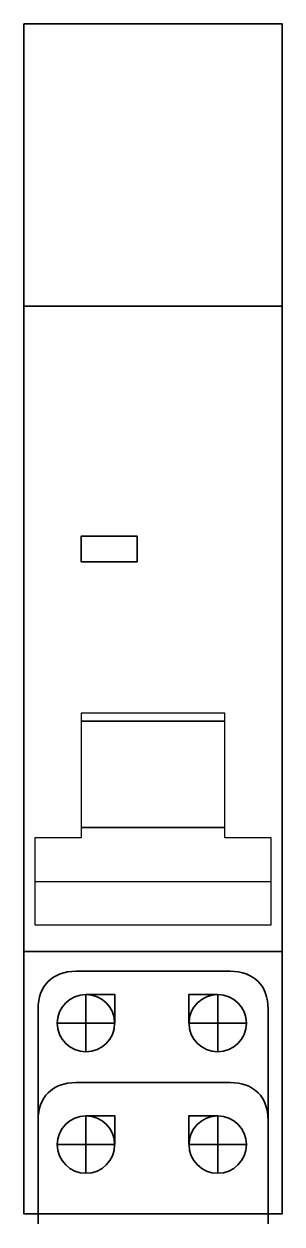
# Model space of a CAD drawing. Header units: inches. Extents: x 0.1 to 18.1, y -83.6 to 0.1.
import ezdxf

# ---------------------------------------------------------------- set-up
doc = ezdxf.new("R2010")
doc.units = ezdxf.units.IN
doc.header["$MEASUREMENT"] = 0
doc.layers.add('Layer 1', color=7, linetype='Continuous')

# ---------------------------------------------------------------- blocks, each defined once
blk = doc.blocks.new('block 7')
at = {"layer": 'Layer 1', "color": 7, "lineweight": 35}
for points in [[(97.271, -66.962), (97.271, -70.962)], [(95.271, -68.962), (99.271, -68.962)]]:
    blk.add_lwpolyline(points, dxfattribs=at)
blk = doc.blocks.new('block 6')
at = {"layer": 'Layer 1', "color": 7, "lineweight": 35}
blk.add_open_spline([(95.271, -68.962), (95.271, -70.067), (96.166, -70.962), (97.271, -70.962), (98.376, -70.962), (99.271, -70.067), (99.271, -68.962), (99.271, -67.857), (98.376, -66.962), (97.271, -66.962), (96.166, -66.962), (95.271, -67.857), (95.271, -68.962)], degree=3, knots=[0, 0, 0, 0, 1, 1, 1, 2, 2, 2, 3, 3, 3, 4, 4, 4, 4], dxfattribs=at)
at = {"layer": 'Layer 1'}
blk.add_blockref('block 7', (0, 0), dxfattribs=at)
blk = doc.blocks.new('block 5')
at = {"layer": 'Layer 1', "color": 7, "lineweight": 35}
blk.add_lwpolyline([(99.287, -68.964), (99.287, -66.965), (97.281, -66.965)], dxfattribs=at)
at = {"layer": 'Layer 1'}
blk.add_blockref('block 6', (0, 0), dxfattribs=at)
blk = doc.blocks.new('block 10')
at = {"layer": 'Layer 1', "color": 7, "lineweight": 35}
for points in [[(106.459, -66.962), (106.459, -70.962)], [(108.459, -68.962), (104.459, -68.962)]]:
    blk.add_lwpolyline(points, dxfattribs=at)
blk = doc.blocks.new('block 9')
at = {"layer": 'Layer 1', "color": 7, "lineweight": 35}
blk.add_open_spline([(108.459, -68.962), (108.459, -70.067), (107.564, -70.962), (106.459, -70.962), (105.355, -70.962), (104.459, -70.067), (104.459, -68.962), (104.459, -67.857), (105.355, -66.962), (106.459, -66.962), (107.564, -66.962), (108.459, -67.857), (108.459, -68.962)], degree=3, knots=[0, 0, 0, 0, 1, 1, 1, 2, 2, 2, 3, 3, 3, 4, 4, 4, 4], dxfattribs=at)
at = {"layer": 'Layer 1'}
blk.add_blockref('block 10', (0, 0), dxfattribs=at)
blk = doc.blocks.new('block 8')
at = {"layer": 'Layer 1', "color": 7, "lineweight": 35}
blk.add_lwpolyline([(104.443, -68.964), (104.443, -66.965), (106.45, -66.965)], dxfattribs=at)
at = {"layer": 'Layer 1'}
blk.add_blockref('block 9', (0, 0), dxfattribs=at)
blk = doc.blocks.new('block 4')
at = {"layer": 'Layer 1'}
for name in ['block 5', 'block 8']:
    blk.add_blockref(name, (0, 0), dxfattribs=at)
blk = doc.blocks.new('block 14')
at = {"layer": 'Layer 1', "color": 7, "lineweight": 35}
for points in [[(97.271, -75.429), (97.271, -79.429)], [(95.271, -77.429), (99.271, -77.429)]]:
    blk.add_lwpolyline(points, dxfattribs=at)
blk = doc.blocks.new('block 13')
at = {"layer": 'Layer 1', "color": 7, "lineweight": 35}
blk.add_open_spline([(95.271, -77.429), (95.271, -78.533), (96.166, -79.429), (97.271, -79.429), (98.376, -79.429), (99.271, -78.533), (99.271, -77.429), (99.271, -76.324), (98.376, -75.429), (97.271, -75.429), (96.166, -75.429), (95.271, -76.324), (95.271, -77.429)], degree=3, knots=[0, 0, 0, 0, 1, 1, 1, 2, 2, 2, 3, 3, 3, 4, 4, 4, 4], dxfattribs=at)
at = {"layer": 'Layer 1'}
blk.add_blockref('block 14', (0, 0), dxfattribs=at)
blk = doc.blocks.new('block 12')
at = {"layer": 'Layer 1', "color": 7, "lineweight": 35}
blk.add_lwpolyline([(99.287, -77.43), (99.287, -75.432), (97.281, -75.432)], dxfattribs=at)
at = {"layer": 'Layer 1'}
blk.add_blockref('block 13', (0, 0), dxfattribs=at)
blk = doc.blocks.new('block 17')
at = {"layer": 'Layer 1', "color": 7, "lineweight": 35}
for points in [[(106.459, -75.429), (106.459, -79.429)], [(108.459, -77.429), (104.459, -77.429)]]:
    blk.add_lwpolyline(points, dxfattribs=at)
blk = doc.blocks.new('block 16')
at = {"layer": 'Layer 1', "color": 7, "lineweight": 35}
blk.add_open_spline([(108.459, -77.429), (108.459, -78.533), (107.564, -79.429), (106.459, -79.429), (105.355, -79.429), (104.459, -78.533), (104.459, -77.429), (104.459, -76.324), (105.355, -75.429), (106.459, -75.429), (107.564, -75.429), (108.459, -76.324), (108.459, -77.429)], degree=3, knots=[0, 0, 0, 0, 1, 1, 1, 2, 2, 2, 3, 3, 3, 4, 4, 4, 4], dxfattribs=at)
at = {"layer": 'Layer 1'}
blk.add_blockref('block 17', (0, 0), dxfattribs=at)
blk = doc.blocks.new('block 15')
at = {"layer": 'Layer 1', "color": 7, "lineweight": 35}
blk.add_lwpolyline([(104.443, -77.43), (104.443, -75.432), (106.45, -75.432)], dxfattribs=at)
at = {"layer": 'Layer 1'}
blk.add_blockref('block 16', (0, 0), dxfattribs=at)
blk = doc.blocks.new('block 11')
at = {"layer": 'Layer 1'}
for name in ['block 12', 'block 15']:
    blk.add_blockref(name, (0, 0), dxfattribs=at)

msp = doc.modelspace()

# ---------------------------------------------------------------- linework, layer by layer
at = {"layer": 'Layer 1', "color": 7, "lineweight": 35}
for points in [[(0.08, 0.116), (0.08, -82.849), (18.08, -82.849), (18.08, 0.116), (0.08, 0.116)], [(18.08, -64.551), (0.08, -64.551), (0.08, -19.561), (18.08, -19.561), (18.08, -64.551)], [(7.971, -37.395), (4.071, -37.395), (4.071, -35.595), (7.971, -35.595), (7.971, -37.395)], [(14.08, -48.502), (4.08, -48.502)], [(14.08, -55.91), (8.969, -55.91), (4.08, -55.91)]]:
    msp.add_lwpolyline(points, dxfattribs=at)
at = {"layer": 'Layer 1', "color": 7, "lineweight": 30}
for points in [[(14.08, -56.622), (14.08, -47.935), (4.08, -47.935), (4.08, -56.622), (0.839, -56.622), (0.839, -62.688), (17.321, -62.688), (17.321, -56.622), (14.08, -56.622)], [(0.848, -59.679), (17.309, -59.679)]]:
    msp.add_lwpolyline(points, dxfattribs=at)
at = {"layer": 'Layer 1', "color": 7, "lineweight": 35}
for points, knots in [([(17.112, -83.555), (17.112, -83.555), (17.112, -68.584), (17.112, -68.584), (17.112, -66.934), (16.115, -65.937), (14.465, -65.937), (14.465, -65.937), (3.708, -65.937), (3.708, -65.937), (2.058, -65.937), (1.061, -66.934), (1.061, -68.584), (1.061, -68.584), (1.061, -83.555), (1.061, -83.555)], [0, 0, 0, 0, 1, 1, 1, 2, 2, 2, 3, 3, 3, 4, 4, 4, 5, 5, 5, 5]), ([(17.112, -76.345), (17.112, -74.695), (16.115, -73.698), (14.465, -73.698), (14.465, -73.698), (3.708, -73.698), (3.708, -73.698), (2.058, -73.698), (1.061, -74.695), (1.061, -76.345)], [0, 0, 0, 0, 1, 1, 1, 2, 2, 2, 3, 3, 3, 3])]:
    msp.add_open_spline(points, degree=3, knots=knots, dxfattribs=at)

# ---------------------------------------------------------------- block references
at = {"layer": 'Layer 1'}
for name in ['block 4', 'block 11']:
    msp.add_blockref(name, (-92.866, -0.59), dxfattribs=at)

doc.saveas('drawing.dxf')
